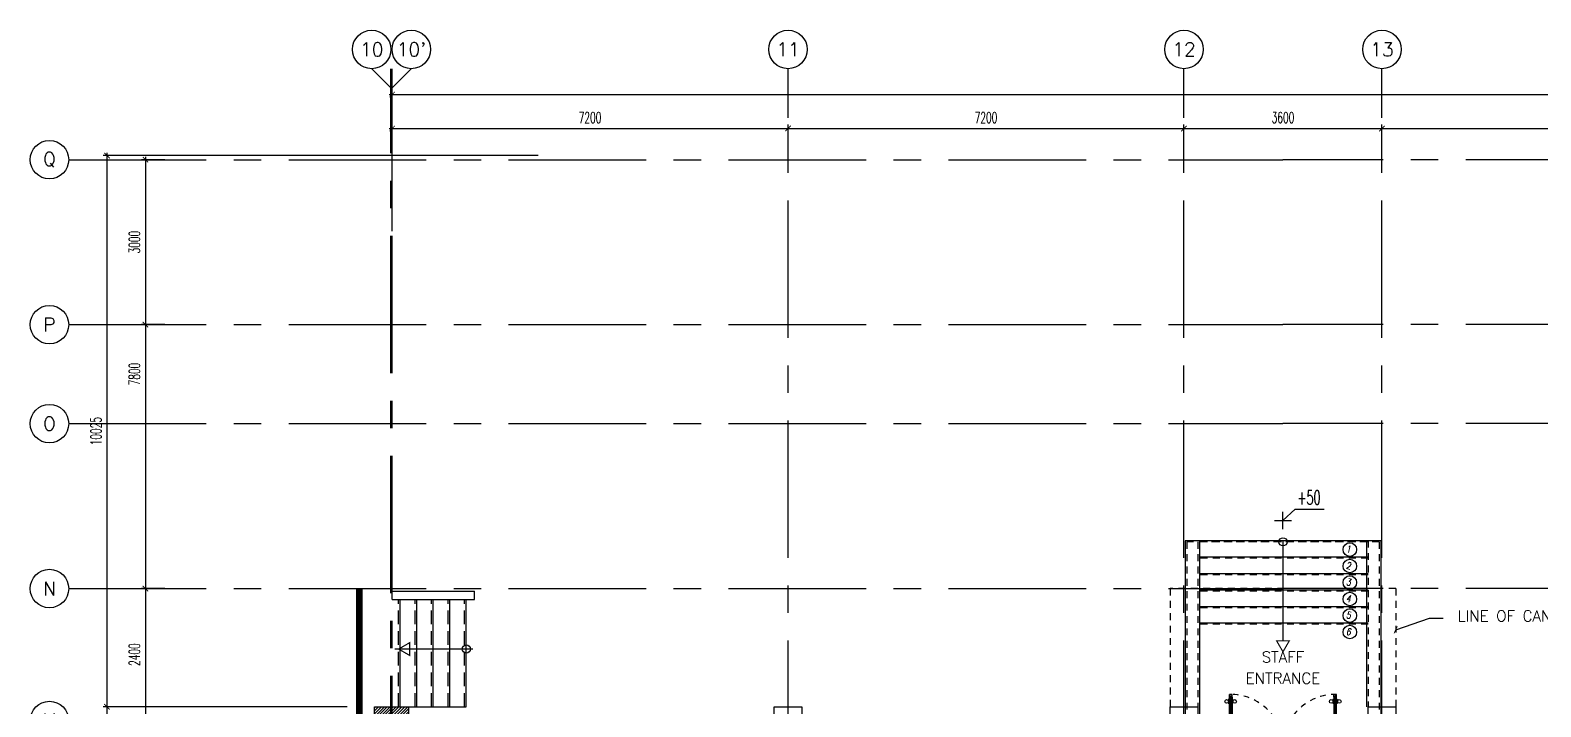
# Model space of a CAD drawing. Extents: x 0 to 93.3, y -13.5 to 76.8.
# Drawn here: x 0 to 27.47, y 64.47 to 76.77 of the extents above; entities that cross this region are included whole.
import ezdxf
from ezdxf.enums import TextEntityAlignment as Align

# ---------------------------------------------------------------- set-up
doc = ezdxf.new("R2010")
doc.units = 0
doc.header["$MEASUREMENT"] = 0
doc.header["$PDMODE"] = 3
doc.header["$PDSIZE"] = 0.1
for name, pattern in [('CENTER2', [1.125, 0.75, -0.125, 0.125, -0.125]), ('CENTERX2', [4, 2.5, -0.5, 0.5, -0.5]), ('HIDDEN', [0.375, 0.25, -0.125]), ('HIDDEN2', [0.1875, 0.125, -0.0625])]:
    doc.linetypes.add(name, pattern=pattern)
doc.layers.get('0').update_dxf_attribs({"color": 11, "linetype": 'CONTINUOUS'})
doc.layers.get('DEFPOINTS').update_dxf_attribs({"color": 11, "linetype": 'CONTINUOUS'})
for name, color, linetype in [('AX', 11, 'CONTINUOUS'), ('AX-CR', 11, 'CONTINUOUS'), ('AX-DIM', 11, 'CONTINUOUS'), ('AX-TXT', 11, 'CONTINUOUS'), ('AXES', 11, 'CENTERX2'), ('CANOPY-LN', 11, 'CONTINUOUS'), ('COL', 11, 'CONTINUOUS'), ('DOOR', 11, 'CONTINUOUS'), ('ELEV', 11, 'CONTINUOUS'), ('HAT', 11, 'CONTINUOUS'), ('RD-ELEV', 11, 'CONTINUOUS'), ('RM-NAME', 11, 'CONTINUOUS'), ('SHAFT', 11, 'CONTINUOUS'), ('Step', 11, 'CONTINUOUS'), ('STR', 11, 'CONTINUOUS'), ('WALL', 11, 'CONTINUOUS')]:
    doc.layers.add(name, color=color, linetype=linetype)
doc.styles.add('ROMANS', font='ROMANS.shx', dxfattribs={"width": 0.6})
doc.styles.add('S-077', font='simplex.shx', dxfattribs={"width": 0.8})
doc.dimstyles.new('STANDARD in', dxfattribs={"dimtxt": 0.2, "dimasz": 0.1, "dimexe": 0.07, "dimexo": 0.05, "dimgap": 0.1, "dimtad": 1, "dimdec": 0, "dimlfac": 1000, "dimzin": 0, "dimdsep": 46, "dimtxsty": 'ROMANS', "dimblk": 'ARCHTICK', "dimcen": 0.05, "dimdle": 0.05, "dimclrd": 7, "dimclre": 7, "dimclrt": 2, "dimadec": 0, "dimazin": 0, "dimtfac": 1, "dimtdec": 0, "dimtmove": 2, "dimatfit": 3, "dimldrblk": 'ARCHTICK', "dimfxl": 0, "dimtolj": 1, "dimtzin": 0, "dimarcsym": 0})

# ---------------------------------------------------------------- blocks, each defined once
blk = doc.blocks.new('_ARCHTICK')
at = {"color": 0, "linetype": 'ByBlock', "const_width": 0.15}
blk.add_lwpolyline([(-0.5, -0.5), (0.5, 0.5)], dxfattribs=at)
blk = doc.blocks.new('*D162')
at = {"layer": 'AX-DIM', "color": 7, "linetype": 'ByBlock', "lineweight": -2}
for p, q in [((24.53, 74.987), (31.83, 74.987)), ((24.58, 74.637), (24.58, 75.057)), ((31.78, 74.637), (31.78, 75.057))]:
    blk.add_line(p, q, dxfattribs=at)
at = {"layer": 'DEFPOINTS', "color": 0, "linetype": 'ByBlock'}
for p in [(31.78, 74.987), (24.58, 74.587), (31.78, 74.587)]:
    blk.add_point(p, dxfattribs=at)
at = {"layer": 'AX-DIM', "color": 7, "linetype": 'ByBlock', "lineweight": -2, "xscale": 0.1, "yscale": 0.1, "zscale": 0.1, "rotation": 180}
blk.add_blockref('_ARCHTICK', (24.58, 74.987), dxfattribs=at)
at = {"layer": 'AX-DIM', "color": 7, "linetype": 'ByBlock', "lineweight": -2, "xscale": 0.1, "yscale": 0.1, "zscale": 0.1}
blk.add_blockref('_ARCHTICK', (31.78, 74.987), dxfattribs=at)
at = {"layer": 'AX-DIM', "color": 2, "linetype": 'ByBlock', "insert": (28.18, 75.187), "char_height": 0.2, "attachment_point": 5, "style": 'ROMANS'}
blk.add_mtext('\\A1;7200', dxfattribs=at)
blk = doc.blocks.new('A$C010A25D0')
at = {"layer": 'DOOR', "color": 0, "linetype": 'ByBlock'}
for p, q in [((0, 2031), (0, 1981)), ((0, 1981), (0, 2031)), ((50, 2031), (0, 2031)), ((50, 1981), (0, 1981)), ((30, 2014), (30, 1998)), ((50, 2014), (30, 2014)), ((50, 1998), (30, 1998)), ((50, 2031), (50, 2014)), ((50, 1998), (50, 1981)), ((83, 2031), (83, 2038)), ((173, 2038), (83, 2038)), ((83, 1981), (83, 1974)), ((173, 1974), (83, 1974)), ((95, 2038), (95, 2047)), ((95, 2047), (160, 2047)), ((95, 2038), (160, 2038)), ((95, 1974), (95, 1965)), ((95, 1974), (160, 1974)), ((95, 1965), (160, 1965)), ((160, 2038), (160, 2047)), ((160, 1974), (160, 1965)), ((173, 2031), (173, 2038)), ((173, 1981), (173, 1974)), ((950, 2014), (950, 2031)), ((950, 2031), (1000, 2031)), ((970, 2014), (950, 2014)), ((950, 1981), (950, 1998)), ((950, 1998), (970, 1998)), ((1000, 1981), (950, 1981)), ((970, 1998), (970, 2014)), ((1000, 2056), (1000, 2031)), ((1000, 2056), (1150, 2056)), ((1000, 1981), (1000, 2031)), ((1000, 2031), (1050, 2031)), ((1050, 2031), (1050, 2006)), ((1050, 2006), (1150, 2006)), ((1150, 2006), (1150, 2056)), ((50, 131), (0, 131)), ((0, 131), (0, 81)), ((0, 81), (0, 131)), ((50, 81), (0, 81)), ((50, 114), (30, 114)), ((30, 98), (30, 114)), ((50, 98), (30, 98)), ((50, 114), (50, 131)), ((50, 81), (50, 98)), ((173, 138), (83, 138)), ((83, 131), (83, 138)), ((83, 81), (83, 74)), ((173, 74), (83, 74)), ((95, 147), (160, 147)), ((95, 138), (95, 147)), ((95, 138), (160, 138)), ((95, 74), (160, 74)), ((95, 74), (95, 65)), ((95, 65), (160, 65)), ((160, 138), (160, 147)), ((160, 74), (160, 65)), ((173, 131), (173, 138)), ((173, 81), (173, 74)), ((1000, 131), (950, 131)), ((950, 131), (950, 114)), ((950, 114), (970, 114)), ((970, 98), (950, 98)), ((950, 98), (950, 81)), ((950, 81), (1000, 81)), ((970, 114), (970, 98)), ((1000, 131), (1000, 81)), ((1000, 56), (1000, 81)), ((1000, 81), (1050, 81)), ((1000, 56), (1150, 56)), ((1050, 81), (1050, 106)), ((1050, 106), (1150, 106)), ((1150, 106), (1150, 56))]:
    blk.add_line(p, q, dxfattribs=at)
at = {"layer": 'DOOR', "linetype": 'ByBlock'}
for p, q in [((950, 2031), (50, 2031)), ((950, 2014), (50, 2014)), ((950, 1998), (50, 1998)), ((50, 1981), (950, 1981)), ((50, 131), (950, 131)), ((950, 114), (50, 114)), ((950, 98), (50, 98)), ((950, 81), (50, 81)), ((1150, 56), (1000, 56))]:
    blk.add_line(p, q, dxfattribs=at)
at = {"layer": 'DOOR', "color": 9, "linetype": 'ByBlock'}
for p, q in [((1150, 2006), (1037, 2056)), ((1150, 2006), (1050, 2019)), ((1150, 2006), (1110, 2056)), ((1150, 106), (1037, 56)), ((1150, 106), (1050, 93)), ((1150, 106), (1110, 56))]:
    blk.add_line(p, q, dxfattribs=at)
at = {"layer": 'DOOR', "color": 0, "linetype": 'ByBlock'}
for centre in [(128, 2079), (128, 1932), (128, 179), (128, 32)]:
    blk.add_circle(centre, 32.4, dxfattribs=at)
at = {"layer": 'DOOR', "linetype": 'HIDDEN', "ltscale": 0.5}
for centre, start, end in [((951, 2006), 178.494, 272.9568), ((951, 106), 87.0432, 181.506)]:
    blk.add_arc(centre, 951, start, end, dxfattribs=at)
at = {"layer": 'DOOR', "color": 9, "linetype": 'ByBlock'}
for centre, radius, start, end in [((1150, 2006), 154, 161.1053, 166.2858), ((1150, 2006), 134, 158.1598, 169.28), ((1150, 2006), 114, 154.0838, 167.3774), ((1150, 2006), 94.4, 148.0182, 180), ((1150, 2006), 74.4, 137.7764, 180), ((1150, 2006), 54.4, 113.2074, 180), ((1150, 2006), 34.4, 90, 180), ((1150, 2006), 14.4, 90, 180), ((1150, 106), 154, 193.7142, 198.8947), ((1150, 106), 134, 190.72, 201.8402), ((1150, 106), 114, 192.6226, 205.9162), ((1150, 106), 94.4, 180, 211.9818), ((1150, 106), 74.4, 180, 222.2236), ((1150, 106), 54.4, 180, 246.7926), ((1150, 106), 34.4, 180, 270), ((1150, 106), 14.4, 180, 270)]:
    blk.add_arc(centre, radius, start, end, dxfattribs=at)
at = {"layer": 'WALL'}
blk.add_line((1000, 56), (1150, 56), dxfattribs=at)
blk = doc.blocks.new('AXU')
at = {"layer": 'AX-CR'}
blk.add_circle((0, 350), 350, dxfattribs=at)
at = {"layer": 'AX-TXT', "style": 'ROMANS'}
blk.add_attdef('AX', text='', height=250, dxfattribs=at).set_placement((0, 350), align=Align.MIDDLE)
blk = doc.blocks.new('*D136')
at = {"layer": 'AX-DIM', "color": 7, "lineweight": -2}
for p, q in [((6.53, 75.605), (81.32, 75.605)), ((6.58, 73.123), (6.58, 75.675)), ((81.27, 63.477), (81.27, 75.675))]:
    blk.add_line(p, q, dxfattribs=at)
at = {"layer": 'DEFPOINTS', "color": 0}
for p in [(81.27, 75.605), (6.58, 73.073), (81.27, 63.427)]:
    blk.add_point(p, dxfattribs=at)
at = {"layer": 'AX-DIM', "color": 7, "lineweight": -2, "xscale": 0.1, "yscale": 0.1, "zscale": 0.1, "rotation": 180}
blk.add_blockref('_ARCHTICK', (6.58, 75.605), dxfattribs=at)
at = {"layer": 'AX-DIM', "color": 7, "lineweight": -2, "xscale": 0.1, "yscale": 0.1, "zscale": 0.1}
blk.add_blockref('_ARCHTICK', (81.27, 75.605), dxfattribs=at)
at = {"layer": 'AX-DIM', "color": 2, "insert": (43.925, 75.805), "char_height": 0.2, "attachment_point": 5, "style": 'ROMANS'}
blk.add_mtext('\\A1;74690', dxfattribs=at)
blk = doc.blocks.new('*D160')
at = {"layer": 'AX-DIM', "color": 7, "linetype": 'ByBlock', "lineweight": -2}
for p, q in [((13.73, 74.987), (21.03, 74.987)), ((13.78, 74.637), (13.78, 75.057)), ((20.98, 74.637), (20.98, 75.057))]:
    blk.add_line(p, q, dxfattribs=at)
at = {"layer": 'DEFPOINTS', "color": 0, "linetype": 'ByBlock'}
for p in [(20.98, 74.987), (13.78, 74.587), (20.98, 74.587)]:
    blk.add_point(p, dxfattribs=at)
at = {"layer": 'AX-DIM', "color": 7, "linetype": 'ByBlock', "lineweight": -2, "xscale": 0.1, "yscale": 0.1, "zscale": 0.1, "rotation": 180}
blk.add_blockref('_ARCHTICK', (13.78, 74.987), dxfattribs=at)
at = {"layer": 'AX-DIM', "color": 7, "linetype": 'ByBlock', "lineweight": -2, "xscale": 0.1, "yscale": 0.1, "zscale": 0.1}
blk.add_blockref('_ARCHTICK', (20.98, 74.987), dxfattribs=at)
at = {"layer": 'AX-DIM', "color": 2, "linetype": 'ByBlock', "insert": (17.38, 75.187), "char_height": 0.2, "attachment_point": 5, "style": 'ROMANS'}
blk.add_mtext('\\A1;7200', dxfattribs=at)
blk = doc.blocks.new('*D159')
at = {"layer": 'AX-DIM', "color": 7, "linetype": 'ByBlock', "lineweight": -2}
for p, q in [((6.53, 74.987), (13.83, 74.987)), ((6.58, 74.637), (6.58, 75.057)), ((13.78, 74.637), (13.78, 75.057))]:
    blk.add_line(p, q, dxfattribs=at)
at = {"layer": 'DEFPOINTS', "color": 0, "linetype": 'ByBlock'}
for p in [(13.78, 74.987), (6.58, 74.587), (13.78, 74.587)]:
    blk.add_point(p, dxfattribs=at)
at = {"layer": 'AX-DIM', "color": 7, "linetype": 'ByBlock', "lineweight": -2, "xscale": 0.1, "yscale": 0.1, "zscale": 0.1, "rotation": 180}
blk.add_blockref('_ARCHTICK', (6.58, 74.987), dxfattribs=at)
at = {"layer": 'AX-DIM', "color": 7, "linetype": 'ByBlock', "lineweight": -2, "xscale": 0.1, "yscale": 0.1, "zscale": 0.1}
blk.add_blockref('_ARCHTICK', (13.78, 74.987), dxfattribs=at)
at = {"layer": 'AX-DIM', "color": 2, "linetype": 'ByBlock', "insert": (10.18, 75.187), "char_height": 0.2, "attachment_point": 5, "style": 'ROMANS'}
blk.add_mtext('\\A1;7200', dxfattribs=at)
blk = doc.blocks.new('*D161')
at = {"layer": 'AX-DIM', "color": 7, "linetype": 'ByBlock', "lineweight": -2}
for p, q in [((20.93, 74.987), (24.63, 74.987)), ((20.98, 74.637), (20.98, 75.057)), ((24.58, 74.637), (24.58, 75.057))]:
    blk.add_line(p, q, dxfattribs=at)
at = {"layer": 'DEFPOINTS', "color": 0, "linetype": 'ByBlock'}
for p in [(24.58, 74.987), (20.98, 74.587), (24.58, 74.587)]:
    blk.add_point(p, dxfattribs=at)
at = {"layer": 'AX-DIM', "color": 7, "linetype": 'ByBlock', "lineweight": -2, "xscale": 0.1, "yscale": 0.1, "zscale": 0.1, "rotation": 180}
blk.add_blockref('_ARCHTICK', (20.98, 74.987), dxfattribs=at)
at = {"layer": 'AX-DIM', "color": 7, "linetype": 'ByBlock', "lineweight": -2, "xscale": 0.1, "yscale": 0.1, "zscale": 0.1}
blk.add_blockref('_ARCHTICK', (24.58, 74.987), dxfattribs=at)
at = {"layer": 'AX-DIM', "color": 2, "linetype": 'ByBlock', "insert": (22.78, 75.187), "char_height": 0.2, "attachment_point": 5, "style": 'ROMANS'}
blk.add_mtext('\\A1;3600', dxfattribs=at)
blk = doc.blocks.new('T&B')
at = {"layer": 'RD-ELEV', "color": 30}
for p, q in [((-336, 0), (336, 0)), ((0, -336), (0, 336))]:
    blk.add_line(p, q, dxfattribs=at)
blk = doc.blocks.new('C-300')
at = {"layer": 'HAT', "linetype": 'ByBlock', "ltscale": 0.3}
h = blk.add_hatch(dxfattribs=at)
h.set_pattern_fill('ANSI31', color=8, scale=300, style=0)
h.set_pattern_definition([(45, (-258496.182, -82361.005), (-26.5165043, 26.5165043), [])])
h.paths.add_polyline_path([(300, 500), (0, 500), (0, 250), (300, 250)])
h.paths.add_polyline_path([(300, 250), (0, 250), (0, 0), (300, 0)])
at = {"layer": 'COL'}
blk.add_lwpolyline([(0, 500), (300, 500), (300, 0), (0, 0)], close=True, dxfattribs=at)
blk = doc.blocks.new('C-300A')
at = {"layer": 'SHAFT', "color": 6, "linetype": 'ByBlock', "ltscale": 0.3}
for p in [(-300, 0), (20, 0)]:
    blk.add_blockref('C-300', p, dxfattribs=at)
blk = doc.blocks.new('AXR')
at = {"layer": 'AX-CR'}
blk.add_circle((350, 0), 350, dxfattribs=at)
at = {"layer": 'AX-TXT', "style": 'ROMANS'}
blk.add_attdef('AX', text='', height=250, dxfattribs=at).set_placement((350, 0), align=Align.MIDDLE)
blk = doc.blocks.new('*D138')
at = {"layer": 'AX-DIM', "color": 7, "lineweight": -2}
for p, q in [((5.765, 64.47), (1.326, 64.47)), ((1.396, 64.52), (1.396, 5.1)), ((11.979, 5.15), (1.326, 5.15))]:
    blk.add_line(p, q, dxfattribs=at)
at = {"layer": 'DEFPOINTS', "color": 0}
for p in [(5.815, 64.47), (1.396, 5.15), (12.029, 5.15)]:
    blk.add_point(p, dxfattribs=at)
at = {"layer": 'AX-DIM', "color": 7, "lineweight": -2, "xscale": 0.1, "yscale": 0.1, "zscale": 0.1}
for p, rotation in [((1.396, 64.47), 90), ((1.396, 5.15), 270)]:
    blk.add_blockref('_ARCHTICK', p, dxfattribs=dict(at, rotation=rotation))
at = {"layer": 'AX-DIM', "color": 2, "insert": (1.196, 34.81), "char_height": 0.2, "attachment_point": 5, "rotation": 90, "style": 'ROMANS'}
blk.add_mtext('\\A1;59320', dxfattribs=at)
blk = doc.blocks.new('*D153')
at = {"layer": 'AX-DIM', "color": 7, "linetype": 'ByBlock', "lineweight": -2}
for p, q in [((9.239, 74.495), (1.326, 74.495)), ((1.396, 74.545), (1.396, 64.42)), ((2.046, 64.47), (1.326, 64.47))]:
    blk.add_line(p, q, dxfattribs=at)
at = {"layer": 'DEFPOINTS', "color": 0, "linetype": 'ByBlock'}
for p in [(9.289, 74.495), (1.396, 64.47), (2.096, 64.47)]:
    blk.add_point(p, dxfattribs=at)
at = {"layer": 'AX-DIM', "color": 7, "linetype": 'ByBlock', "lineweight": -2, "xscale": 0.1, "yscale": 0.1, "zscale": 0.1}
for p, rotation in [((1.396, 74.495), 90), ((1.396, 64.47), 270)]:
    blk.add_blockref('_ARCHTICK', p, dxfattribs=dict(at, rotation=rotation))
at = {"layer": 'AX-DIM', "color": 2, "linetype": 'ByBlock', "insert": (1.196, 69.483), "char_height": 0.2, "attachment_point": 5, "rotation": 90, "style": 'ROMANS'}
blk.add_mtext('\\A1;10025', dxfattribs=at)
blk = doc.blocks.new('*D154')
at = {"layer": 'AX-DIM', "color": 7, "lineweight": -2}
for p, q in [((2.096, 74.47), (2.096, 66.57)), ((2.446, 74.42), (2.026, 74.42)), ((2.446, 66.62), (2.026, 66.62))]:
    blk.add_line(p, q, dxfattribs=at)
at = {"layer": 'DEFPOINTS', "color": 0}
for p in [(2.496, 74.42), (2.096, 66.62), (2.496, 66.62)]:
    blk.add_point(p, dxfattribs=at)
at = {"layer": 'AX-DIM', "color": 7, "lineweight": -2, "xscale": 0.1, "yscale": 0.1, "zscale": 0.1}
for p, rotation in [((2.096, 74.42), 90), ((2.096, 66.62), 270)]:
    blk.add_blockref('_ARCHTICK', p, dxfattribs=dict(at, rotation=rotation))
at = {"layer": 'AX-DIM', "color": 2, "insert": (1.896, 70.52), "char_height": 0.2, "attachment_point": 5, "rotation": 90, "style": 'ROMANS'}
blk.add_mtext('\\A1;7800', dxfattribs=at)
blk = doc.blocks.new('*D155')
at = {"layer": 'AX-DIM', "color": 7, "lineweight": -2}
for p, q in [((2.446, 66.62), (2.026, 66.62)), ((2.096, 66.67), (2.096, 64.17)), ((2.446, 64.22), (2.026, 64.22))]:
    blk.add_line(p, q, dxfattribs=at)
at = {"layer": 'DEFPOINTS', "color": 0}
for p in [(2.496, 66.62), (2.096, 64.22), (2.496, 64.22)]:
    blk.add_point(p, dxfattribs=at)
at = {"layer": 'AX-DIM', "color": 7, "lineweight": -2, "xscale": 0.1, "yscale": 0.1, "zscale": 0.1}
for p, rotation in [((2.096, 66.62), 90), ((2.096, 64.22), 270)]:
    blk.add_blockref('_ARCHTICK', p, dxfattribs=dict(at, rotation=rotation))
at = {"layer": 'AX-DIM', "color": 2, "insert": (1.896, 65.42), "char_height": 0.2, "attachment_point": 5, "rotation": 90, "style": 'ROMANS'}
blk.add_mtext('\\A1;2400', dxfattribs=at)
blk = doc.blocks.new('*D156')
at = {"layer": 'AX-DIM', "color": 7, "lineweight": -2}
for p, q in [((2.096, 74.47), (2.096, 71.37)), ((2.446, 74.42), (2.026, 74.42)), ((2.446, 71.42), (2.026, 71.42))]:
    blk.add_line(p, q, dxfattribs=at)
at = {"layer": 'DEFPOINTS', "color": 0}
for p in [(2.496, 74.42), (2.096, 71.42), (2.496, 71.42)]:
    blk.add_point(p, dxfattribs=at)
at = {"layer": 'AX-DIM', "color": 7, "lineweight": -2, "xscale": 0.1, "yscale": 0.1, "zscale": 0.1}
for p, rotation in [((2.096, 74.42), 90), ((2.096, 71.42), 270)]:
    blk.add_blockref('_ARCHTICK', p, dxfattribs=dict(at, rotation=rotation))
at = {"layer": 'AX-DIM', "color": 2, "insert": (1.896, 72.92), "char_height": 0.2, "attachment_point": 5, "rotation": 90, "style": 'ROMANS'}
blk.add_mtext('\\A1;3000', dxfattribs=at)

msp = doc.modelspace()

# ---------------------------------------------------------------- linework, layer by layer
at = {"layer": 'AXES'}
for p, q in [((6.5595, 75.7248), (6.2095, 76.0748)), ((6.5595, -1.4643), (6.5595, 76.0748)), ((6.5795, -1.4643), (6.5795, 76.0748)), ((6.5795, 75.7248), (6.9295, 76.0748)), ((13.7795, -12.8215), (13.7795, 76.0748)), ((20.9795, -12.8215), (20.9795, 76.0748)), ((24.5795, -12.8215), (24.5795, 76.0748)), ((0.7, 74.42), (22.7795, 74.42)), ((92.6023, 74.42), (22.7795, 74.42)), ((0.7, 71.42), (22.7795, 71.42)), ((92.6023, 71.42), (22.7795, 71.42)), ((0.7, 69.62), (22.7795, 69.62)), ((92.6023, 69.62), (22.7795, 69.62)), ((0.7, 66.62), (22.7795, 66.62)), ((92.6023, 66.62), (22.7795, 66.62))]:
    msp.add_line(p, q, dxfattribs=at)
at = {"layer": 'CANOPY-LN', "linetype": 'HIDDEN2'}
for p, q in [((20.7295, 66.62), (20.7295, 64.47)), ((24.8295, 66.62), (20.7295, 66.62)), ((24.8295, 66.62), (24.8295, 64.47))]:
    msp.add_line(p, q, dxfattribs=at)
at = {"layer": 'COL'}
for points in [[(13.5295, 63.97), (13.5295, 64.47), (14.0295, 64.47), (14.0295, 63.97)], [(20.7295, 63.97), (20.7295, 64.47), (21.2295, 64.47), (21.2295, 63.97)], [(24.3295, 63.97), (24.3295, 64.47), (24.8295, 64.47), (24.8295, 63.97)]]:
    msp.add_lwpolyline(points, close=True, dxfattribs=at)
at = {"layer": 'ELEV', "linetype": 'CENTER2', "const_width": 0.12}
msp.add_lwpolyline([(5.9859, 3.1628), (5.9859, 66.62)], dxfattribs=at)
at = {"layer": 'Step'}
for p, q in [((6.5795, 66.57), (8.0795, 66.57)), ((6.5795, 66.42), (6.5795, 66.57)), ((8.0795, 66.42), (8.0795, 66.57)), ((6.5795, 66.42), (8.0795, 66.42)), ((6.7295, 64.47), (6.7295, 66.42)), ((7.0295, 64.47), (7.0295, 66.42)), ((7.3295, 64.47), (7.3295, 66.42)), ((7.6295, 64.47), (7.6295, 66.42)), ((7.9295, 64.47), (7.9295, 66.42)), ((6.7295, 64.47), (7.9295, 64.47))]:
    msp.add_line(p, q, dxfattribs=at)
at = {"layer": 'Step', "linetype": 'HIDDEN'}
for p, q in [((6.6995, 64.47), (6.6995, 66.42)), ((6.9995, 64.47), (6.9995, 66.42)), ((7.2995, 64.47), (7.2995, 66.42)), ((7.5995, 64.47), (7.5995, 66.42)), ((7.8995, 64.47), (7.8995, 66.42))]:
    msp.add_line(p, q, dxfattribs=at)
at = {"layer": 'STR'}
for p, q in [((20.9995, 67.49), (20.9995, 64.27)), ((24.5595, 67.49), (20.9995, 67.49)), ((21.2595, 67.49), (21.2595, 64.27)), ((24.3295, 67.49), (21.2595, 67.49)), ((22.7795, 67.49), (22.7795, 65.67)), ((24.2995, 67.49), (24.2995, 64.47)), ((24.5595, 67.49), (24.5595, 64.27)), ((24.3295, 67.19), (21.2595, 67.19)), ((24.3295, 67.19), (21.2595, 67.19)), ((24.3295, 66.89), (21.2595, 66.89)), ((24.3295, 66.89), (21.2595, 66.89)), ((24.3295, 66.59), (21.2595, 66.59)), ((24.3295, 66.59), (21.2595, 66.59)), ((24.3295, 66.29), (21.2595, 66.29)), ((24.3295, 66.29), (21.2595, 66.29)), ((24.3295, 65.99), (21.2595, 65.99)), ((24.3295, 65.99), (21.2595, 65.99)), ((8.0459, 65.52), (6.6295, 65.52))]:
    msp.add_line(p, q, dxfattribs=at)
at = {"layer": 'STR', "linetype": 'HIDDEN2'}
for p, q in [((21.0295, 67.47), (21.0295, 64.27)), ((24.5295, 67.47), (21.0295, 67.47)), ((21.2295, 67.47), (21.2295, 64.47)), ((24.3295, 67.47), (21.2295, 67.47)), ((24.3295, 67.49), (24.3295, 64.47)), ((24.5295, 67.47), (24.5295, 64.27)), ((24.3295, 67.17), (21.2295, 67.17)), ((24.3295, 67.17), (21.2295, 67.17)), ((24.3295, 66.87), (21.2295, 66.87)), ((24.3295, 66.87), (21.2295, 66.87)), ((24.3295, 66.57), (21.2295, 66.57)), ((24.3295, 66.57), (21.2295, 66.57)), ((24.3295, 66.27), (21.2295, 66.27)), ((24.3295, 66.27), (21.2295, 66.27)), ((24.3295, 65.97), (21.2295, 65.97)), ((24.3295, 65.97), (21.2295, 65.97))]:
    msp.add_line(p, q, dxfattribs=at)
at = {"layer": 'STR', "color": 2, "linetype": 'HIDDEN2'}
for p, q in [((20.7295, 66.62), (20.7295, 64.47)), ((24.8295, 66.62), (24.8295, 64.47))]:
    msp.add_line(p, q, dxfattribs=at)
at = {"layer": 'STR', "const_width": 0.0215}
for points in [[(6.8994, 65.6355), (6.8994, 65.4045), (6.6994, 65.52)], [(6.8994, 65.6355), (6.8994, 65.4045), (6.6994, 65.52)], [(6.8994, 65.6355), (6.8994, 65.4045), (6.6994, 65.52)], [(6.8994, 65.6355), (6.8994, 65.4045), (6.6994, 65.52)], [(22.895, 65.67), (22.6641, 65.67), (22.7795, 65.47)], [(22.895, 65.67), (22.6641, 65.67), (22.7795, 65.47)], [(22.895, 65.67), (22.6641, 65.67), (22.7795, 65.47)], [(22.895, 65.67), (22.6641, 65.67), (22.7795, 65.47)]]:
    msp.add_lwpolyline(points, close=True, dxfattribs=at)
at = {"layer": 'STR'}
for centre in [(22.7795, 67.47), (22.7795, 67.47), (7.9295, 65.52), (7.9295, 65.52)]:
    msp.add_circle(centre, 0.075, dxfattribs=at)
at = {"layer": 'STR', "color": 11}
for centre in [(23.9953, 67.3293), (23.9953, 67.0292), (23.9953, 66.7292), (23.9953, 66.4293), (23.9953, 66.1292), (23.9953, 65.8292)]:
    msp.add_circle(centre, 0.1232, dxfattribs=at)

# ---------------------------------------------------------------- block references
at = {"layer": 'AX', "xscale": 0.001000000047497451, "yscale": 0.0009999999892897904, "zscale": 0.001}
for p, values in [((6.2095, 76.0748), {'AX': '10'}), ((6.9295, 76.0748), {'AX': "10'"}), ((13.7795, 76.0748), {'AX': '11'}), ((20.9795, 76.0748), {'AX': '12'}), ((20.9795, 76.0748), {'AX': '12'}), ((24.5795, 76.0748), {'AX': '13'}), ((24.5795, 76.0748), {'AX': '13'})]:
    msp.add_blockref('AXU', p, dxfattribs=at).add_auto_attribs(values)
at = {"layer": 'AXES', "xscale": 0.001000000047497451, "yscale": 0.0009999999892897904, "zscale": 0.001}
for name, p, values in [('AXU', (20.9795, 76.0748), {'AX': '12'}), ('AXU', (20.9795, 76.0748), {'AX': '12'}), ('AXU', (24.5795, 76.0748), {'AX': '13'}), ('AXU', (24.5795, 76.0748), {'AX': '13'}), ('AXR', (0, 74.42), {'AX': 'Q'}), ('AXR', (0, 71.42), {'AX': 'P'}), ('AXR', (0, 69.62), {'AX': 'O'}), ('AXR', (0, 66.62), {'AX': 'N'}), ('AXR', (0, 64.22), {'AX': 'M'})]:
    msp.add_blockref(name, p, dxfattribs=at).add_auto_attribs(values)
at = {"layer": 'COL', "linetype": 'ByBlock', "xscale": 0.001000000047497451, "yscale": 0.0009999999892897904, "zscale": 0.001}
msp.add_blockref('C-300A', (6.5595, 63.97), dxfattribs=at)
at = {"layer": 'DOOR', "color": 0, "xscale": 0.0009999999892897904, "yscale": 0.0009999999892897904, "zscale": 0.001, "rotation": 270}
msp.add_blockref('A$C010A25D0', (21.7236, 64.6953), dxfattribs=at)
at = {"layer": 'RD-ELEV', "xscale": 0.0004642525454983115, "yscale": 0.0004642525454983115, "zscale": 0.000464252552}
msp.add_blockref('T&B', (22.7795, 67.859), dxfattribs=at)

# ---------------------------------------------------------------- texts
at = {"layer": 'CANOPY-LN', "color": 4, "style": 'ROMANS'}
msp.add_text('LINE OF CANOPY', height=0.2, dxfattribs=at).set_placement((27.0686, 66.1222), align=Align.MIDDLE)
at = {"layer": 'RD-ELEV', "color": 3, "style": 'S-077', "width": 0.6}
msp.add_text('+50', height=0.25, dxfattribs=at).set_placement((23.0404, 68.1519))
at = {"layer": 'RM-NAME', "style": 'ROMANS'}
for s, p in [('STAFF', (22.7795, 65.3757)), ('ENTRANCE', (22.7795, 64.9901))]:
    msp.add_text(s, height=0.2, dxfattribs=at).set_placement(p, align=Align.MIDDLE)
at = {"layer": 'STR', "color": 9, "style": 'ROMANS', "width": 0.8}
for s, p in [('1', (23.9823, 67.3357)), ('2', (23.9823, 67.0357)), ('3', (23.9823, 66.7356)), ('4', (23.9823, 66.4357)), ('5', (23.9823, 66.1357)), ('6', (23.9823, 65.8356))]:
    msp.add_text(s, height=0.125, rotation=345, dxfattribs=at).set_placement(p, align=Align.MIDDLE)

# ---------------------------------------------------------------- dimensions: what is measured, and where the dimension line sits
at = {"layer": 'AX-DIM'}
dim = msp.add_linear_dim(base=(81.2695, 75.6055), p1=(6.5795, 73.0728), p2=(81.2695, 63.4271), dimstyle='STANDARD in', dxfattribs=at)
dim.commit()
dim.dimension.update_dxf_attribs({"geometry": '*D136', "text_midpoint": (43.9245, 75.8055)})
at = {"layer": 'AX-DIM', "color": 1, "linetype": 'ByBlock'}
for base, p1, p2, picture, middle in [((13.7795, 74.9872), (6.5795, 74.5872), (13.7795, 74.5872), '*D159', (10.1795, 75.1872)), ((20.9795, 74.9872), (13.7795, 74.5872), (20.9795, 74.5872), '*D160', (17.3795, 75.1872)), ((24.5795, 74.9872), (20.9795, 74.5872), (24.5795, 74.5872), '*D161', (22.7795, 75.1872)), ((31.7795, 74.9872), (24.5795, 74.5872), (31.7795, 74.5872), '*D162', (28.1795, 75.1872))]:
    dim = msp.add_linear_dim(base=base, p1=p1, p2=p2, dimstyle='STANDARD in', dxfattribs=at)
    dim.commit()
    dim.dimension.update_dxf_attribs({"geometry": picture, "text_midpoint": middle})
at = {"layer": 'AX-DIM', "linetype": 'ByBlock'}
dim = msp.add_linear_dim(base=(1.3958, 64.47), p1=(9.2887, 74.495), p2=(2.0958, 64.47), angle=270, dimstyle='STANDARD in', dxfattribs=at)
dim.commit()
dim.dimension.update_dxf_attribs({"geometry": '*D153', "text_midpoint": (1.1958, 69.4825)})
at = {"layer": 'AX-DIM', "color": 6}
for base, p1, p2, picture, middle in [((2.0958, 66.62), (2.4958, 74.42), (2.4958, 66.62), '*D154', (1.8958, 70.52)), ((2.0958, 71.42), (2.4958, 74.42), (2.4958, 71.42), '*D156', (1.8958, 72.92)), ((2.0958, 64.22), (2.4958, 66.62), (2.4958, 64.22), '*D155', (1.8958, 65.42))]:
    dim = msp.add_linear_dim(base=base, p1=p1, p2=p2, angle=270, dimstyle='STANDARD in', dxfattribs=at)
    dim.commit()
    dim.dimension.update_dxf_attribs({"geometry": picture, "text_midpoint": middle})
at = {"layer": 'AX-DIM'}
dim = msp.add_linear_dim(base=(1.3958, 5.15), p1=(5.8153, 64.47), p2=(12.0285, 5.15), angle=270, dimstyle='STANDARD in', dxfattribs=at)
dim.commit()
dim.dimension.update_dxf_attribs({"geometry": '*D138', "text_midpoint": (1.1958, 34.81)})

# ---------------------------------------------------------------- leaders
at = {"layer": 'CANOPY-LN', "color": 11}
msp.add_leader([(24.8295, 65.8683), (25.4444, 66.0842), (25.6943, 66.0844)], dimstyle='STANDARD in', dxfattribs=at)
at = {"layer": 'RD-ELEV', "color": 9}
msp.add_leader([(22.7795, 67.859), (23.0014, 68.0669), (23.526, 68.0669)], dimstyle='STANDARD in', dxfattribs=at)

doc.saveas('drawing.dxf')
